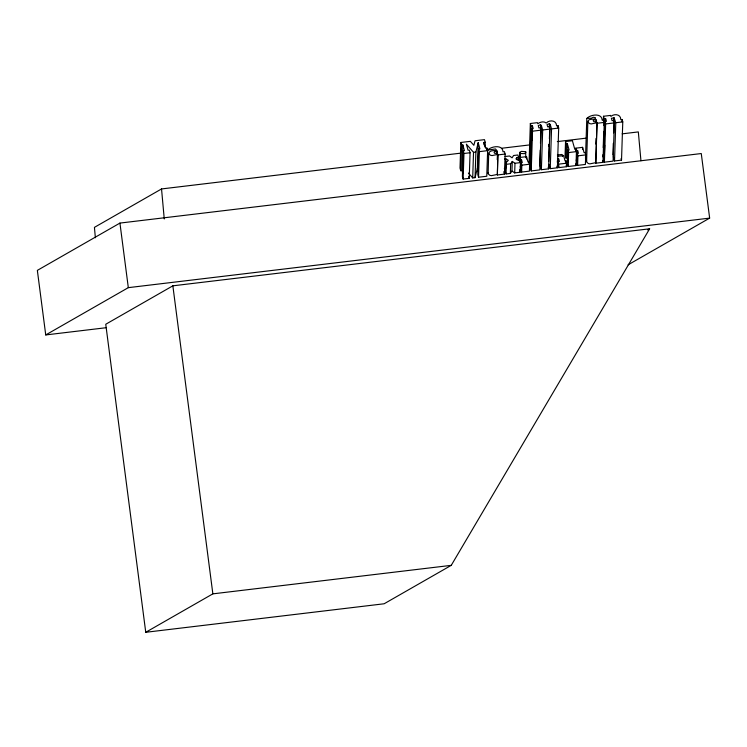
<?xml version="1.0" encoding="UTF-8"?>
<svg xmlns="http://www.w3.org/2000/svg" width="747" height="747" viewBox="0 0 747 747"><rect width="100%" height="100%" fill="white"/><g stroke="black" fill="none" stroke-linecap="round" stroke-linejoin="round"><path stroke-width="1.12" d="M485.074 146.935L485.223 142.285L484.486 139.652L475.045 140.772L473.859 145.31L470.339 141.342L460.843 142.472L460.012 168.066L460.75 170.699L461.991 170.549L462.795 173.425M460.75 170.699L461.581 145.114L460.843 142.472M461.991 170.549L462.832 144.965L461.581 145.114M462.832 144.965L464.438 150.698L463.224 150.847L462.393 176.432L463.131 179.065L469.237 178.337L470.068 152.752L469.331 150.11L468.089 150.259L466.38 144.19L473.533 152.332L472.702 177.926L475.055 177.646L477.342 168.29L478.183 142.696L479.901 148.849L478.65 148.998L477.809 174.593L478.547 177.226L486.773 176.245L487.651 150.1C490.984 146.356 502.647 144.18 503.039 151.809L504.44 151.641L505.121 154.05L504.468 174.126L497.362 174.975L497.876 154.377L492.04 155.581L490.424 155.227L488.762 153.677C488.986 150.222 494.253 150.474 496.811 150.586L496.699 153.929M463.131 179.065L463.971 153.48L463.224 150.847M475.055 177.646L475.886 152.052L478.183 142.696M478.547 177.226L479.387 151.632L478.65 148.998M483.916 144.759L483.991 142.434L485.223 142.285M486.792 150.343L486.867 148.018L485.597 148.167L483.991 142.434M497.222 174.453L491.386 175.657L489.771 175.293L488.108 173.752L488.706 153.154M497.007 153.77L497.082 151.538L494.738 151.594L494.047 152.248L494.719 153.378L496.802 153.331L497.474 152.939L497.082 151.538M497.25 159.634L497.474 152.939M497.362 174.975L497.876 154.377M504.617 159.074L505.924 158.915L508.324 160.306L507.045 161.725L505.663 161.894L505.346 171.521L506.027 173.939L510.341 173.425L511.966 171.063L512.283 161.427L514.991 163.266L520.435 162.622L520.117 172.249L514.674 172.902L511.966 171.063M505.924 158.915L505.616 168.551L504.3 168.71M506.027 173.939L506.345 164.303L505.663 161.894M510.341 173.425L510.659 163.789L512.283 161.427M514.674 172.902L514.991 163.266M516.952 159.727L517.027 157.589L518.567 157.402L518.455 160.614M519.585 159.839L519.884 152.323L521.378 151.398L525.645 151.66L525.795 157.374M519.538 162.09L519.884 152.323M519.688 162.342L519.763 160.203L518.493 160.353L515.925 158.868L517.027 157.589M519.977 160.409L519.809 152.92M520.286 162.192L519.688 157.477L526.514 156.655L527.989 161.922L528.941 161.81L529.623 164.219L529.39 171.147L521.611 172.071L520.939 169.662L521.163 162.734L522.293 162.603L521.499 159.755L520.37 159.886M521.499 159.755L521.275 166.674L520.136 166.814M521.611 172.071L521.845 165.152L521.163 162.734M526.439 158.962L526.514 156.655M529.053 163.248L530.351 123.507L537.438 122.657L537.728 123.713C540.081 122.022 543.779 120.977 546.216 123.022C549.456 119.651 556.58 120.071 556.562 125.813L558.009 125.636L558.691 128.054L557.393 167.795L550.25 168.654L548.952 164.312M529.726 165.666L531.024 125.926L530.351 123.507M531.024 125.926L532.406 125.757L533.209 128.605L531.845 128.764L530.547 168.514L531.229 170.923L539.829 169.896L541.127 130.155L540.454 127.737L538.914 127.924L538.26 125.608L539.96 124.898L541.407 125.655L542.686 129.969L541.379 169.709L548.625 168.841L549.932 129.1L549.25 126.691L547.7 126.869L547.047 124.553L548.774 123.843L550.259 124.572L551.547 128.904L550.25 168.654M531.182 163.229L531.481 154.143M531.929 140.52L532.219 131.435M532.294 129.166L532.406 125.757M531.229 170.923L532.527 131.183L531.845 128.764M540.464 129.446L540.613 124.898M540.24 150.091L539.764 164.854L541.379 169.709M540.464 143.275L541.061 125.104M548.681 146.552L548.756 144.283M549.316 127.251L549.428 123.843M548.662 161.501L549.222 144.47M549.4 138.793L549.885 124.039M557.934 127.914L558.009 125.636M557.383 160.605L557.327 162.36L558.457 162.23M557.439 158.85L558.579 158.719L559.372 161.567L558.242 161.697L558.803 167.627L566.581 166.693L566.702 163.182L566.021 160.773L565.068 160.885L563.593 155.619L557.906 156.3M558.485 161.352L558.579 158.719M558.803 167.627L558.242 161.697M565.535 141.547L566.207 143.966L567.375 143.826L569.111 150.007L567.944 150.138L568.626 152.556L576.488 151.613L575.816 149.204L574.807 149.325L572.398 140.725L565.535 141.547L565.077 155.497L565.759 157.916L566.926 157.776L568.075 161.894M565.759 157.916L566.207 143.966M565.937 163.406L566.021 160.773M566.926 157.776L567.375 143.826M567.944 150.138L567.487 164.088L568.168 166.506L576.04 165.563L576.46 150.577L575.778 148.167L582.604 147.346L584.079 152.612L585.032 152.5L585.713 154.909L585.396 164.443L577.618 165.376L576.945 162.958L577.254 153.424L578.383 153.294L577.59 150.446L576.46 150.577M568.168 166.506L568.626 152.556M575.741 151.529L575.778 148.167M577.59 150.446L577.272 159.979L576.142 160.11M577.618 165.376L577.935 155.843L577.254 153.424M582.539 149.465L582.604 147.346M585.489 158.392L586.797 118.446C590.13 114.702 601.793 112.536 602.185 120.155L603.585 119.987L604.267 122.405L602.96 162.342L595.863 163.191L595.714 162.669L597.021 122.732L591.185 123.927L589.57 123.572L587.908 122.022C587.441 117.438 596.722 120.622 595.462 117.718L593.249 117.242L591.344 118.231L586.797 118.446M595.714 162.669L589.878 163.873L588.262 163.509L586.6 161.968L587.852 121.5M596.143 122.172L596.218 119.884L593.884 119.95L593.183 120.594L593.856 121.724L595.938 121.677L596.62 121.285L596.218 119.884M595.873 144.115L596.059 138.41M595.863 163.191L597.021 122.732M603.343 120.893L603.492 116.261L610.598 115.411L610.878 116.383C614.239 113.507 620.888 114.067 620.794 119.632L622.102 119.473L622.774 121.882L621.523 160.119L614.529 160.96L613.24 156.637M602.922 156.907L602.997 154.592M603.221 147.645L603.753 131.416M603.94 125.627L604.164 118.67L603.492 116.261M604.164 118.67L605.584 118.502L606.387 121.35L604.967 121.518L603.716 159.755L604.398 162.174L613.091 161.128L614.342 122.891L613.661 120.482L612.082 120.669L611.401 118.259L614.137 117.877L615.78 122.723L614.529 160.96M604.444 153.266L604.715 145.151M605.201 130.09L605.584 118.502M604.398 162.174L605.649 123.937L604.967 121.518M613.52 121.135L613.632 117.662M612.923 154.956L613.306 143.368M613.642 132.938L614.137 117.877M622.018 121.789L622.102 119.473M526 152.173L524.515 153.658L520.201 153.48M488.052 173.229L488.193 172.725M586.544 161.445L586.694 160.95M451.253 565.348L649.638 228.797L172.856 285.83L105.747 324.254L145.749 632.289L384.145 603.772L451.253 565.348L212.858 593.856L145.749 632.289M562.36 156.44L562.939 155.348L561.837 154.47L557.383 154.984M460.105 153.228L161.539 188.944L94.43 227.368L95.373 237.761M628.078 264.83L709.65 218.115L701.265 153.546L119.931 223.082L37.35 270.377L45.735 334.936L105.953 327.737M45.735 334.936L128.316 287.651L709.65 218.115M647.64 229.945L649.638 228.797M597.17 123.255L604.267 122.405M532.527 131.183L541.127 130.155M542.686 129.969L549.932 129.1M551.547 128.904L558.691 128.054M605.649 123.937L614.342 122.891M615.78 122.723L622.774 121.882M501.769 148.242L529.539 144.927M557.318 141.603L586.246 138.139M622.12 133.853L638.321 131.911L640.945 160.764M463.971 153.48L470.068 152.752M473.533 152.332L475.886 152.052M479.387 151.632L487.604 150.651L486.867 148.018M498.025 154.9L505.121 154.05M505.047 156.525L509.501 155.992L512.087 157.813L513.581 155.507L517.886 154.993L518.567 157.402M506.345 164.303L510.659 163.789M577.935 155.843L585.713 154.909M521.845 165.152L529.623 164.219M558.924 164.116L566.702 163.182M487.651 150.1L495.476 148.942L496.811 150.586M468.406 173.043L472.702 177.926M621.074 158.513L621.523 160.119M602.502 160.736L602.96 162.342M575.582 163.957L576.04 165.563M566.133 165.087L566.581 166.693M556.935 166.189L557.393 167.795M548.177 167.235L548.625 168.841M519.763 160.203L520.435 162.622M519.445 169.84L520.117 172.249M503.786 171.717L504.468 174.126M477.342 168.29L478.491 172.389M468.743 176.581L469.237 178.337M172.856 285.83L212.858 593.856M119.931 223.082L128.316 287.651M161.539 188.944L164.256 218.955"/></g></svg>
